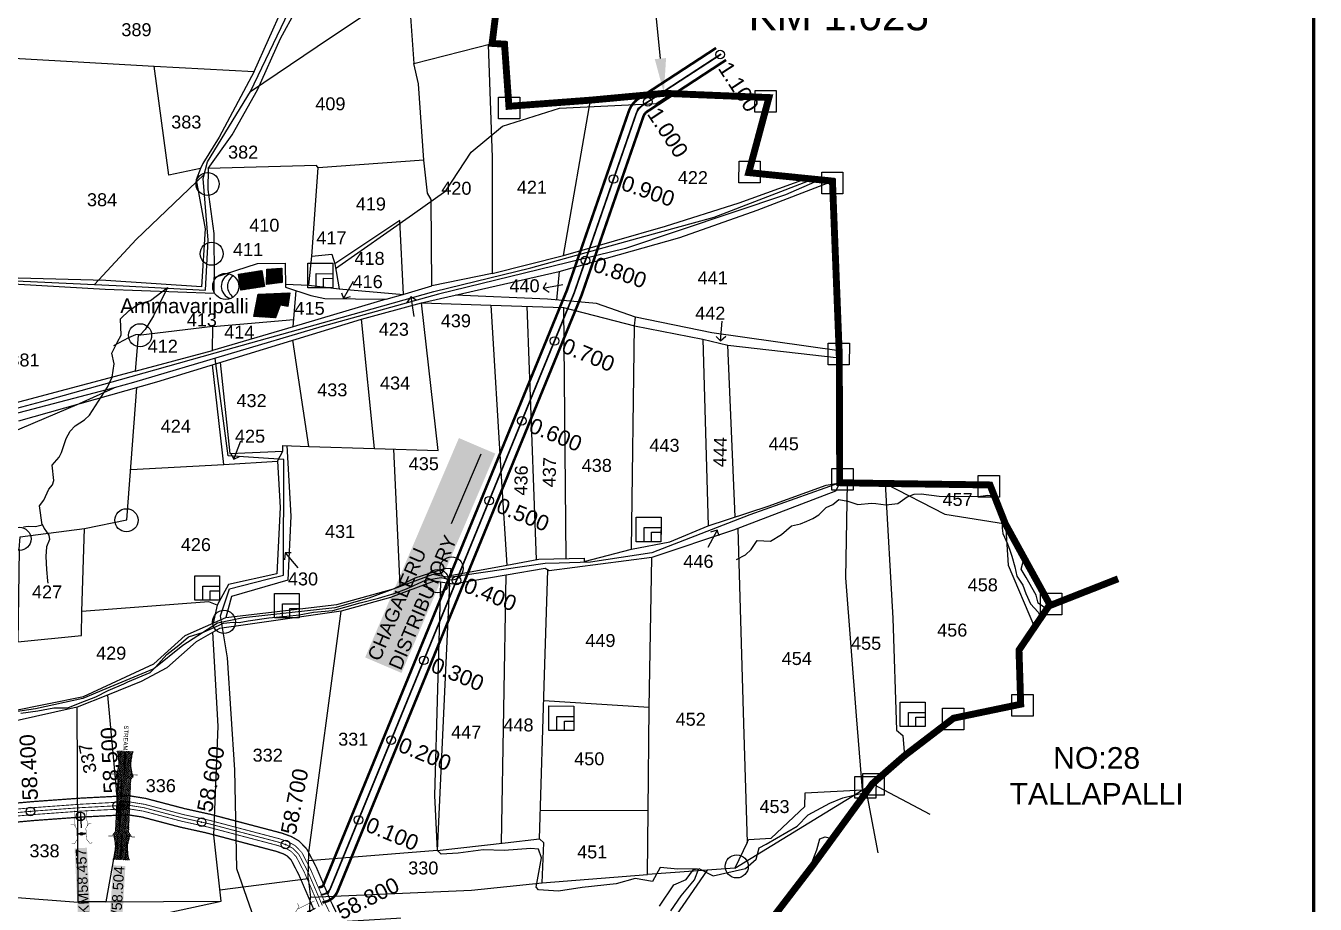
# Model space of a CAD drawing. Header units: inches. Extents: x 213671 to 217429, y 1587875 to 1592833.
# Drawn here: x 215934 to 217429, y 1589995 to 1591014 of the extents above; entities that cross this region are included whole.
import ezdxf
from ezdxf import colors
from ezdxf.entities.mleader import LeaderData, LeaderLine
from ezdxf.enums import TextEntityAlignment as Align
from ezdxf.math import Vec2, Vec3

# ---------------------------------------------------------------- set-up
doc = ezdxf.new("R2010")
doc.units = ezdxf.units.IN
doc.header["$LTSCALE"] = 15
doc.header["$MEASUREMENT"] = 0
doc.header["$PDMODE"] = 32
doc.header["$PDSIZE"] = 10
for name, pattern in [('ACAD_ISO02W100', [15, 12, -3]), ('DASHED2', [0.375, 0.25, -0.125]), ('HIDDEN2', [0.1875, 0.125, -0.0625])]:
    doc.linetypes.add(name, pattern=pattern)
for name, color, linetype in [('BOUNDRY STONES', 240, 'Continuous'), ('CANAL1', 7, 'Continuous'), ('CSMark', 72, 'Continuous'), ('DIMENSION', 1, 'Continuous'), ('PAPER SIZE', 5, 'Continuous'), ('PLOTS', 7, 'Continuous'), ('PLOTS NO', 7, 'Continuous'), ('ROADS', 1, 'Continuous'), ('STREAMS', 4, 'Continuous'), ('STRUCTURE', 5, 'Continuous'), ('text1', 7, 'Continuous'), ('text2', 7, 'Continuous'), ('VILLAGE', 7, 'Continuous'), ('VILLAGE BOUNDRY', 5, 'Continuous'), ('VILLAGE STONES', 240, 'Continuous'), ('wells', 7, 'Continuous')]:
    doc.layers.add(name, color=color, linetype=linetype)
doc.styles.add('FONT1', font='Arial')
doc.styles.get("Standard").update_dxf_attribs({"font": 'arial.ttf'})
doc.dimstyles.get("Standard").update_dxf_attribs({"dimtxt": 0.18, "dimasz": 0.18, "dimexe": 0.18, "dimexo": 0.0625, "dimgap": 0.09, "dimtad": 0, "dimtih": 1, "dimtoh": 1, "dimdec": 4, "dimzin": 0, "dimdsep": 46, "dimtxsty": 'Standard', "dimcen": 0.09, "dimadec": 0, "dimazin": 0, "dimtfac": 1, "dimtdec": 4, "dimtofl": 0, "dimtmove": 0, "dimatfit": 3, "dimfxl": 1, "dimtolj": 1, "dimtzin": 0, "dimarcsym": 0})

# ---------------------------------------------------------------- blocks, each defined once
blk = doc.blocks.new('gfgfdgfdgdfg')
at = {"layer": 'PLOTS NO', "color": 0}
for points in [[(19741.3, 7371.2), (19732, 7370.5), (19732.1, 7359.5)], [(19732, 7370.5), (19753.7, 7348.9)]]:
    blk.add_lwpolyline(points, dxfattribs=at)
blk = doc.blocks.new('OT')
at = {"layer": 'STRUCTURE', "color": 190}
for points, const_width in [([(769751.4, 1706595.8), (769729.4, 1706595.8)], 0.5), ([(769775.2, 1706601.8), (769775.2, 1706597.8), (769769.2, 1706593.8), (769761.8, 1706593.8), (769754.4, 1706593.8), (769748.4, 1706597.8), (769748.4, 1706601.8)], 0.5), ([(769761.8, 1706593.8), (769761.8, 1706581)], 2.5), ([(769751.4, 1706579), (769729.4, 1706579)], 0.5), ([(769748.4, 1706573), (769748.4, 1706577), (769754.4, 1706581), (769761.8, 1706581), (769761.8, 1706581), (769761.8, 1706581), (769769.2, 1706581), (769775.2, 1706577), (769775.2, 1706573)], 0.5)]:
    blk.add_lwpolyline(points, dxfattribs=dict(at, const_width=const_width))
at = {"layer": 'STRUCTURE', "color": 0}
blk.add_circle((769761.8, 1706587.4), 1.87, dxfattribs=at)
blk.add_leader([(769732.6, 1706587.4), (769753.8, 1706587.4)], dimstyle='Standard', override={"dimasz": 10, "dimgap": 0.09, "dimtad": 0}, dxfattribs=at)
blk = doc.blocks.new('SLB')
at = {"layer": 'STRUCTURE'}
h = blk.add_hatch(dxfattribs=at)
h.set_pattern_fill('DOTS', color=6, scale=20, angle=320.3722, style=0)
h.set_pattern_definition([(320.372247934, (-159.4327, -72.9564), (1.2786241598, 0.5641323054), [0, -1.25])])
h.paths.add_polyline_path([(769699.5, 1706871.1), (769699.5, 1706861.1), (769729.1, 1706861.1), (769732.1, 1706863.1), (769792.1, 1706863.1), (769795.1, 1706861.1), (769824.7, 1706861.1), (769824.7, 1706871.1), (769795.1, 1706871.1), (769792.1, 1706869.1), (769732.1, 1706869.1), (769729.1, 1706871.1)])
at = {"layer": 'STRUCTURE', "color": 6, "const_width": 0.628}
for points in [[(769726.1, 1706877.1), (769726.1, 1706873.1), (769732.1, 1706869.1), (769792.1, 1706869.1), (769798.1, 1706873.1), (769798.1, 1706877.1)], [(769726.1, 1706855.1), (769726.1, 1706859.1), (769732.1, 1706863.1), (769792.1, 1706863.1), (769798.1, 1706859.1), (769798.1, 1706855.1)]]:
    blk.add_lwpolyline(points, dxfattribs=at)
at = {"layer": 'STRUCTURE', "color": 6, "linetype": 'ACAD_ISO02W100', "ltscale": 0.5, "const_width": 0.5}
for points in [[(769699.5, 1706871.1), (769729.1, 1706871.1)], [(769699.5, 1706861.1), (769729.1, 1706861.1)], [(769795.1, 1706871.1), (769824.7, 1706871.1)], [(769795.1, 1706861.1), (769824.7, 1706861.1)]]:
    blk.add_lwpolyline(points, dxfattribs=at)
at = {"layer": 'STRUCTURE', "color": 6}
blk.add_lwpolyline([(769732.1, 1706863.1), (769792.1, 1706863.1)], dxfattribs=at)
blk.add_lwpolyline([(769732.1, 1706863.1), (769792.1, 1706863.1)], dxfattribs=at)
at = {"layer": 'STRUCTURE', "color": 0}
blk.add_circle((769762.1, 1706866.1), 1.24, dxfattribs=at)
for points in [[(769703.8, 1706866), (769726.7, 1706866)], [(769818.6, 1706865.8), (769795.7, 1706865.8)]]:
    blk.add_leader(points, dimstyle='Standard', override={"dimasz": 10, "dimgap": 0.09, "dimtad": 0}, dxfattribs=at)
blk = doc.blocks.new('SP')
at = {"layer": 'STRUCTURE'}
h = blk.add_hatch(dxfattribs=at)
h.set_pattern_fill('DASH', color=256, scale=8, style=0)
edge = h.paths.add_edge_path()
edge.add_spline(control_points=[(769825.7, 1706742.1), (769825.3, 1706741.8), (769823.8, 1706740.8), (769820.9, 1706740.3), (769817, 1706739.7), (769811.4, 1706738.9), (769804, 1706739.7), (769798.4, 1706741), (769795.6, 1706741.6)], knot_values=[0, 0, 0, 0, 1.613557, 5.24513, 8.624976, 13.470124, 22.190216, 30.746377, 30.746377, 30.746377, 30.746377], degree=3, periodic=0)
edge.add_line((769795.6, 1706741.6), (769792.6, 1706739.6))
edge.add_line((769792.6, 1706739.6), (769732.6, 1706739.6))
edge.add_line((769732.6, 1706739.6), (769729.6, 1706741.6))
edge.add_spline(control_points=[(769729.6, 1706741.6), (769726.9, 1706740.9), (769721.3, 1706739.5), (769713.9, 1706738.5), (769708.3, 1706739.1), (769704.4, 1706739.6), (769701.5, 1706740), (769700, 1706741), (769699.5, 1706741.3)], knot_values=[0, 0, 0, 0, 8.556161, 17.276253, 22.121402, 25.501247, 29.13282, 30.746377, 30.746377, 30.746377, 30.746377], degree=3, periodic=0)
edge.add_line((769699.5, 1706741.3), (769699.5, 1706722.1))
edge.add_spline(control_points=[(769699.5, 1706722.1), (769700, 1706722.4), (769701.4, 1706723.4), (769704.3, 1706724), (769708.2, 1706724.5), (769713.8, 1706725.3), (769721.2, 1706724.5), (769726.8, 1706723.3), (769729.6, 1706722.6)], knot_values=[0, 0, 0, 0, 1.613557, 5.24513, 8.624976, 13.470124, 22.190216, 30.746377, 30.746377, 30.746377, 30.746377], degree=3, periodic=0)
edge.add_line((769729.6, 1706722.6), (769732.6, 1706724.6))
edge.add_line((769732.6, 1706724.6), (769792.6, 1706724.6))
edge.add_line((769792.6, 1706724.6), (769795.6, 1706722.6))
edge.add_spline(control_points=[(769795.6, 1706722.6), (769798.4, 1706723.3), (769803.9, 1706724.8), (769811.3, 1706725.8), (769817, 1706725.1), (769820.9, 1706724.7), (769823.8, 1706724.2), (769825.2, 1706723.3), (769825.7, 1706723)], knot_values=[0, 0, 0, 0, 8.556161, 17.276253, 22.121402, 25.501247, 29.13282, 30.746377, 30.746377, 30.746377, 30.746377], degree=3, periodic=0)
edge.add_line((769825.7, 1706723), (769825.7, 1706742.1))
h.paths.add_polyline_path([(769764.2, 1706732.1, -1), (769761.1, 1706732.1, -1)], flags=0)
h.paths.add_polyline_path([(769761.1, 1706732.1, 1), (769764.2, 1706732.1, 1)], flags=16)
at = {"layer": 'STRUCTURE', "const_width": 0.628}
for points in [[(769726.6, 1706747.6), (769726.6, 1706743.6), (769732.6, 1706739.6), (769792.6, 1706739.6), (769798.6, 1706743.6), (769798.6, 1706747.6)], [(769726.6, 1706716.6), (769726.6, 1706720.6), (769732.6, 1706724.6), (769792.6, 1706724.6), (769798.6, 1706720.6), (769798.6, 1706716.6)]]:
    blk.add_lwpolyline(points, dxfattribs=at)
at = {"layer": 'STRUCTURE', "color": 3}
blk.add_lwpolyline([(769732.6, 1706724.6), (769792.6, 1706724.6)], dxfattribs=at)
blk.add_lwpolyline([(769732.6, 1706724.6), (769792.6, 1706724.6)], dxfattribs=at)
at = {"layer": 'STRUCTURE', "color": 0}
blk.add_circle((769762.6, 1706732.1), 1.55, dxfattribs=at)
at = {"layer": 'STRUCTURE'}
for points in [[(769699.5, 1706741.3), (769700.9, 1706740.5), (769704.4, 1706739.6), (769707.8, 1706739.2), (769712.6, 1706738.8), (769721.3, 1706739.7), (769729.6, 1706741.6)], [(769825.7, 1706742.1), (769824.3, 1706741.3), (769820.8, 1706740.3), (769817.5, 1706739.8), (769812.7, 1706739.2), (769804, 1706739.9), (769795.6, 1706741.6)], [(769699.5, 1706722.1), (769700.9, 1706723), (769704.4, 1706724), (769707.7, 1706724.5), (769712.5, 1706725), (769721.2, 1706724.4), (769729.6, 1706722.6)], [(769825.7, 1706723), (769824.3, 1706723.8), (769820.8, 1706724.7), (769817.4, 1706725.1), (769812.6, 1706725.5), (769803.9, 1706724.6), (769795.6, 1706722.6)]]:
    blk.add_spline(points, degree=3, dxfattribs=at)
at = {"layer": 'STRUCTURE', "color": 0}
blk.add_text('STREAM', height=5, dxfattribs=at).set_placement((769684.3, 1706732.1), align=Align.MIDDLE_CENTER)
for points in [[(769727.4, 1706732.1), (769700.8, 1706732.1)], [(769824.4, 1706732.1), (769800.5, 1706732.1)]]:
    blk.add_leader(points, dimstyle='Standard', override={"dimasz": 10, "dimgap": 0.09, "dimtad": 0}, dxfattribs=at)

msp = doc.modelspace()

# ---------------------------------------------------------------- hatches: boundary and pattern name
at = {"layer": 'VILLAGE'}
h = msp.add_hatch(dxfattribs=at)
h.set_pattern_fill('ANSI31', color=30, scale=7.487261, angle=-0.0886)
h.set_pattern_definition([(44.9113504, (200848.9613, 1586077.4245), (-0.660761946, 0.662809814), [])])
h.paths.add_polyline_path([(216203.5, 1590702.3), (216240.4, 1590704), (216237.8, 1590688.3), (216229.1, 1590689.8), (216223.8, 1590675), (216198.6, 1590676.6)])
h.paths.add_polyline_path([(216180.8, 1590725.7), (216207.8, 1590730), (216210.7, 1590711.3), (216183.4, 1590707)])
h.paths.add_polyline_path([(216213.6, 1590731.3), (216231.1, 1590732.6), (216231.5, 1590716), (216213.2, 1590713.7)])

# ---------------------------------------------------------------- linework, layer by layer
at = {"layer": 'BOUNDRY STONES'}
for points in [[(216482.2, 1590930.9), (216506.8, 1590930.9), (216506.8, 1590905.8), (216482.2, 1590905.8)], [(216779.7, 1590938.4), (216804.3, 1590938.4), (216804.2, 1590913.3), (216779.6, 1590913.3)], [(216761.2, 1590856.5), (216785.8, 1590856.5), (216785.7, 1590831.4), (216761.1, 1590831.4)], [(216857.1, 1590843.9), (216881.7, 1590843.9), (216881.7, 1590818.7), (216857, 1590818.8)], [(216864.5, 1590645.8), (216889.1, 1590645.7), (216889, 1590620.6), (216864.4, 1590620.7)], [(216868.8, 1590500.3), (216893.4, 1590500.3), (216893.4, 1590475.2), (216868.8, 1590475.2)], [(217038.5, 1590492.4), (217063.2, 1590492.4), (217063.1, 1590467.3), (217038.5, 1590467.3)], [(217110.8, 1590355.9), (217135.4, 1590355.9), (217135.4, 1590330.8), (217110.8, 1590330.8)], [(217077.5, 1590238.4), (217102.1, 1590238.4), (217102.1, 1590213.3), (217077.5, 1590213.3)], [(216997.1, 1590222.5), (217021.7, 1590222.4), (217021.7, 1590197.3), (216997.1, 1590197.4)], [(216895.3, 1590143.3), (216920, 1590143.3), (216919.9, 1590118.2), (216895.3, 1590118.2)], [(216904.8, 1590146.8), (216929.4, 1590146.8), (216929.4, 1590121.7), (216904.8, 1590121.7)]]:
    msp.add_lwpolyline(points, close=True, dxfattribs=at)
for points in [[(216908.4, 1590126.4), (216922.3, 1590054.7)], [(216915.9, 1590135), (216982.6, 1590099.6)]]:
    msp.add_lwpolyline(points, dxfattribs=at)
for centre in [(216144.9, 1590830.2), (216149.6, 1590749.4), (216066.6, 1590654.8), (216050.8, 1590440.4), (215926.7, 1590418.8), (216427.8, 1590384.5), (216411.6, 1590369.7), (216163.9, 1590322.6), (216758.5, 1590039.1)]:
    msp.add_circle(centre, 13.4, dxfattribs=at)
at = {"layer": 'CANAL1', "color": 200, "linetype": 'ByBlock', "ltscale": 40, "const_width": 3, "elevation": 90.5}
for points in [[(216274, 1590014.8), (216276.9, 1590015.4, 0.245637), (216279, 1590017.2), (216561.6, 1590707.2), (216633.3, 1590914.5, -0.166325), (216644.8, 1590929.3), (216734.6, 1590987.9)], [(216278, 1589997.2), (216280.8, 1589997.9, 0.245637), (216295.7, 1590010.4), (216578.4, 1590700.8), (216650.3, 1590908.6, -0.166325), (216654.7, 1590914.2), (216746.1, 1590974)]]:
    msp.add_lwpolyline(points, format="xyb", dxfattribs=at)
at = {"layer": 'CANAL1', "color": 1, "linetype": 'HIDDEN2', "ltscale": 5, "const_width": 2, "elevation": 90.5}
msp.add_lwpolyline([(216276, 1590006), (216278.9, 1590006.6, 0.245637), (216287.4, 1590013.8), (216570, 1590704), (216641.8, 1590911.5, -0.166325), (216649.7, 1590921.7), (216740.4, 1590980.9)], format="xyb", dxfattribs=at)
at = {"layer": 'CANAL1', "color": 200, "ltscale": 4, "const_width": 1.5}
for points in [[(215884.8, 1590109.1), (215942, 1590114.2), (215997.4, 1590118.2), (216053.1, 1590121.1), (216073.1, 1590117.9), (216118.5, 1590106), (216148.8, 1590099.3), (216184.9, 1590089.8), (216231.2, 1590077.6), (216242, 1590073.7), (216250.9, 1590068.6), (216259.9, 1590059.2), (216270.7, 1590038.6), (216280.1, 1590016.7), (216287.9, 1589998.4), (216293.8, 1589986.3)], [(215886.7, 1590087.1), (215943.7, 1590092.3), (215998.8, 1590096.3), (216051.9, 1590099), (216068.6, 1590096.4), (216113.3, 1590084.6), (216143.6, 1590077.9), (216179.3, 1590068.5), (216224.6, 1590056.5), (216232.8, 1590053.6), (216237.3, 1590051.1), (216241.9, 1590046.3), (216250.8, 1590029.1), (216259.9, 1590008), (216267.9, 1589989.3)]]:
    msp.add_lwpolyline(points, dxfattribs=at)
at = {"layer": 'CANAL1', "color": 5, "ltscale": 4, "const_width": 1}
for points in [[(215885.4, 1590102.1), (215942.5, 1590107.2), (215997.9, 1590111.2), (216052.7, 1590114.1), (216071.7, 1590111.1), (216116.8, 1590099.2), (216147.2, 1590092.5), (216183.1, 1590083), (216229.1, 1590070.9), (216239.1, 1590067.3), (216246.6, 1590063), (216254.2, 1590055.1), (216264.3, 1590035.6), (216273.7, 1590013.9), (216281.6, 1589995.5), (216287.6, 1589983.2)], [(215886.1, 1590094.1), (215943.2, 1590099.2), (215998.4, 1590103.2), (216052.3, 1590106), (216070.1, 1590103.2), (216115, 1590091.4), (216145.3, 1590084.7), (216181.1, 1590075.2), (216226.7, 1590063.2), (216235.7, 1590060), (216241.6, 1590056.6), (216247.6, 1590050.4), (216257.1, 1590032.1), (216266.4, 1590010.7), (216274.3, 1589992.2)]]:
    msp.add_lwpolyline(points, dxfattribs=at)
at = {"layer": 'CANAL1', "color": 1, "linetype": 'HIDDEN2', "ltscale": 4, "const_width": 1}
msp.add_lwpolyline([(215885.8, 1590098.1), (215942.8, 1590103.2), (215998.1, 1590107.2), (216052.5, 1590110.1), (216070.9, 1590107.2), (216115.9, 1590095.3), (216146.2, 1590088.6), (216182.1, 1590079.1), (216227.9, 1590067), (216237.4, 1590063.6), (216244.1, 1590059.8), (216250.9, 1590052.7), (216260.7, 1590033.9), (216270, 1590012.3), (216277.9, 1589993.8)], dxfattribs=at)
at = {"layer": 'CSMark', "linetype": 'Continuous'}
for p in [(216739.2, 1590980.2, 90.5), (216655.5, 1590925.5, 90.5), (216615.6, 1590836, 90.5), (216583, 1590741.5, 90.5), (216547.1, 1590648.2, 90.5), (216509.2, 1590555.6, 90.5), (216471.4, 1590463.1, 90.5), (216433.5, 1590370.5, 90.5), (216395.6, 1590278, 90.5), (216357.7, 1590185.5, 90.5), (216319.8, 1590092.9, 90.5)]:
    msp.add_point(p, dxfattribs=at)
at = {"layer": 'PLOTS'}
for points in [[(215888.5, 1590984.5), (215899.2, 1590977.1), (216083.1, 1590966.9), (216198.9, 1590960.5), (216232.3, 1591035)], [(216247.6, 1591032), (216379.5, 1591035), (216384, 1590969.9), (216474.8, 1590993.2)], [(216395.5, 1590857.7), (216273.2, 1590848.9), (216271.2, 1590851.7), (216145.5, 1590848.2), (216173.3, 1590887.2), (216202.9, 1590939.3), (216229.4, 1590998.8), (216247.6, 1591032)], [(216470.2, 1590992), (216475, 1590861), (216474.8, 1590726.4), (216557.5, 1590747.4), (216675.9, 1590781.3), (216761.3, 1590808.4), (216839.4, 1590836.7)], [(216198.9, 1590960.5), (216158.3, 1590884.3), (216139.2, 1590854.1), (216136.8, 1590848.2), (216099.8, 1590840.4), (216083.1, 1590966.9)], [(216474.8, 1590726.4), (216405.1, 1590712.1), (216404.3, 1590812.4), (216400, 1590819.7), (216395.5, 1590857.7), (216389.6, 1590946.5), (216384, 1590969.9)], [(216557.5, 1590747.4), (216589, 1590927.4)], [(216136.8, 1590848.2), (216131.6, 1590835.1), (216142.1, 1590778.2), (216137.7, 1590711.1), (216026.7, 1590718.4), (215925.1, 1590721.1), (215886.1, 1590724.2), (215829.7, 1590737.6), (215770.1, 1590751.8), (215772.3, 1590776.2), (215699.4, 1590778.4), (215659.8, 1590777.1), (215656.3, 1590869.9)], [(216145.5, 1590848.2), (216145, 1590824), (216152.1, 1590772.7), (216152.5, 1590721.9), (216202.9, 1590737.9), (216234.8, 1590738.6), (216235.4, 1590710.6), (216264.5, 1590700.9), (216280.8, 1590697.3), (216352.1, 1590696.7), (216374.1, 1590702.7), (216405.1, 1590712.1)], [(216265.9, 1590746.7), (216273.2, 1590848.9)], [(215926, 1590555.8), (216086.2, 1590601), (216171.8, 1590627.1), (216323.5, 1590673.5), (216393.1, 1590692.5), (216471.1, 1590710.2), (216552.4, 1590728.7), (216692.6, 1590768.2), (216782.1, 1590799.7), (216869.5, 1590833.6)], [(216235.4, 1590713.9), (216262.4, 1590712.9), (216297.5, 1590708.7), (216372, 1590702.1), (216367.7, 1590787.9), (216292.4, 1590737.6), (216297.5, 1590708.7)], [(216262.4, 1590712.9), (216265.9, 1590746.7), (216288.8, 1590748.8), (216292.4, 1590737.6)], [(216060.8, 1590613.1), (215980.7, 1590591.8), (215746.8, 1590529.6), (215669.9, 1590507.2), (215724, 1590584.1), (215746.2, 1590623.2), (215799.4, 1590651.8), (215833.4, 1590657.4), (215846.7, 1590724.7), (215884.2, 1590717.2), (215926, 1590713.9), (216026.1, 1590708.2), (216152.6, 1590703.8), (216152.5, 1590721.9)], [(216552.4, 1590728.7), (216549.5, 1590695.6)], [(216352.1, 1590696.7), (216244.1, 1590664.7), (216247.6, 1590706.6)], [(216338.3, 1590523.5), (216412.3, 1590521.1), (216393.1, 1590692.5), (216473.3, 1590689.9), (216557.6, 1590687.2), (216639.8, 1590665.6), (216719.1, 1590650.5), (216748.1, 1590643.2), (216877.4, 1590628.6)], [(216877.2, 1590636.9), (216729.5, 1590657.6), (216641.2, 1590676), (216596, 1590691.7), (216539, 1590696.5), (216432.1, 1590701.4)], [(216473.3, 1590689.9), (216485.4, 1590491.1), (216491.7, 1590388.4)], [(216526.2, 1590394.7), (216515.4, 1590688.6)], [(216557.6, 1590687.2), (216560.4, 1590396.1)], [(216636.4, 1590407), (216639.8, 1590665.6), (216641.2, 1590676)], [(216150.9, 1590665), (216064.2, 1590654.5), (216060.8, 1590613.1), (216150.4, 1590637)], [(216244.1, 1590664.7), (216150.4, 1590637), (216150.9, 1590665), (216244.8, 1590673.1)], [(216262.4, 1590526), (216338.3, 1590523.5), (216323.5, 1590673.5)], [(216159.4, 1590623.3), (216170.7, 1590517.7), (216232.2, 1590520.3), (216232, 1590527), (216262.4, 1590526), (216243.6, 1590649.1)], [(216719.1, 1590650.5), (216725.2, 1590433.8)], [(216756.8, 1590444.2), (216748.1, 1590643.2)], [(216055.7, 1590499.1), (216163.8, 1590505.2), (216150.5, 1590620.6)], [(215662.4, 1590422.2), (215926.5, 1590406.6), (215927.4, 1590421.1), (216002.2, 1590430.7), (216051.3, 1590440.8), (216062.9, 1590594.4)], [(216236.8, 1590526.9), (216241.4, 1590445.1), (216237.9, 1590371.1), (216172.6, 1590351.9), (216165.9, 1590327.7)], [(216163.8, 1590505.2), (216225.9, 1590508.7), (216232.2, 1590520.3)], [(216368, 1590364.9), (216361, 1590522.8)], [(216225.9, 1590508.7), (216228.9, 1590455.3), (216225.1, 1590378.4), (216169.2, 1590365.9), (216156, 1590341.9), (216151.3, 1590321.2)], [(216877.9, 1590483.9), (216873.2, 1590474.1), (216754.9, 1590428.7), (216660.1, 1590397.1), (216540.9, 1590381.6), (216536.4, 1590384.4), (216491.1, 1590376.7), (216429.8, 1590366.3), (216407.6, 1590369.7), (216356.8, 1590350.7), (216299.7, 1590334.9), (216189, 1590319.1), (216158.8, 1590314.8), (216131.5, 1590299.6), (216097.7, 1590269.3), (216068, 1590253.4), (216028.9, 1590237.7), (215993.6, 1590223.5), (215919.6, 1590207), (215836.3, 1590196.2), (215744.1, 1590192.1), (215659.8, 1590192.4), (215622.5, 1590184.7)], [(215916.8, 1590218.9), (216001.1, 1590236.2), (216082.6, 1590273.8), (216118.8, 1590306.8), (216165.9, 1590327.7), (216294.6, 1590342.9), (216360.3, 1590361), (216385.5, 1590373.8), (216420.9, 1590385), (216426.8, 1590384.4), (216426, 1590376.2), (216491.9, 1590388.4), (216528.8, 1590395.2), (216581.5, 1590396.6), (216581.7, 1590392.7), (216636.4, 1590407), (216681, 1590415.3), (216725.2, 1590433.8), (216794.8, 1590456.7), (216862.1, 1590481.1), (216877.9, 1590483.9)], [(216904.2, 1590127.9), (216897.5, 1590213.8), (216885, 1590373.6), (216886.8, 1590483.8)], [(216930.6, 1590483), (216939.6, 1590326.9), (216943.9, 1590196.9), (216951.1, 1590190.8), (216952.9, 1590167.3)], [(216930.6, 1590483), (216999.7, 1590447.6), (217070, 1590436.2), (217073.4, 1590388.5), (217103.7, 1590316.3)], [(216156, 1590341.9), (216146.4, 1590345.9), (215999.2, 1590334.7), (216002.2, 1590430.7)], [(216759.9, 1590430.7), (216766.5, 1590204.6), (216770.5, 1590066.7), (216756.1, 1590036.9), (216655, 1590029.7)], [(215926.5, 1590406.6), (215924.7, 1590299.4), (215998.7, 1590306.7), (215999.2, 1590334.7)], [(216657, 1590223.2), (216660.1, 1590397.1)], [(216411.1, 1590057.6), (216489.8, 1590066.4), (216529.6, 1590070.9), (216535.7, 1590261.2), (216539.6, 1590382.4)], [(216485.6, 1590066), (216491.1, 1590376.7)], [(216414.8, 1590368.6), (216408.1, 1590121.3), (216411.1, 1590057.6), (216262, 1590045.7)], [(216159.1, 1590012.1), (216261.5, 1590025.1), (216262.2, 1590055.1), (216299.7, 1590334.9)], [(216026.8, 1589998.1), (216160.6, 1589998.8), (216152.1, 1590075.4), (216157.1, 1590201.7), (216151.1, 1590310.5)], [(216028.9, 1590237.7), (216042.7, 1590086.4), (216026.8, 1589998.1), (215994.8, 1589997.9)], [(216655.8, 1590103.6), (216657, 1590223.2), (216534.7, 1590231.2)], [(215919.1, 1590003.4), (215994.8, 1589997.7), (215993.6, 1590223.5)], [(216756.1, 1590036.9), (216915.9, 1590135)], [(216770.5, 1590066.7), (216772.2, 1590070.1), (216798.4, 1590071.7), (216837.3, 1590108.4), (216837.7, 1590124.4), (216904.2, 1590127.9)], [(216533, 1590020), (216655, 1590029.7), (216655.8, 1590103.6), (216530.6, 1590104)], [(216261.5, 1590025.1), (216264.2, 1590003.4), (216451.1, 1590011.4), (216533, 1590020), (216534.8, 1590066.6), (216529.6, 1590070.9)], [(216724.1, 1590034.6), (216643.7, 1589918), (216440.5, 1589918.3), (216440.1, 1589983.5), (216262.2, 1589972.6), (216264.2, 1590003.4)], [(216147.5, 1589809.8), (216145.7, 1589829.5), (216119.5, 1589832.1), (216094.7, 1589913.6), (216007.2, 1589907.6), (216016.2, 1589967.4), (216160.6, 1589998.8)]]:
    msp.add_lwpolyline(points, dxfattribs=at)
at = {"layer": 'ROADS'}
for points in [[(216194.5, 1590937.3), (216272.1, 1590989.5), (216361.7, 1591049.7), (216434.6, 1591123.8), (216440.2, 1591156.6), (216432, 1591173.1)], [(215170.1, 1590831.7), (215324.1, 1590815.2), (215379.3, 1590806.5), (215450.6, 1590795.1), (215473.5, 1590783.7), (215480.7, 1590769.9), (215616, 1590770.6), (215765.9, 1590774), (215763.9, 1590748.1), (215863.4, 1590725.7), (215922.9, 1590718), (216047, 1590712.2), (216142.3, 1590707.1), (216145.4, 1590765.1), (216139.8, 1590836.6), (216144.6, 1590855.8), (216194.5, 1590937.3), (216243.3, 1591038.9)], [(216293.3, 1590732.4), (216382.4, 1590795), (216421.2, 1590822.3), (216450.7, 1590867.2), (216486.7, 1590897.1), (216553.1, 1590918.3), (216665, 1590923.4), (216679, 1590932.5)], [(216013.9, 1590713.7), (216062.2, 1590766), (216140.9, 1590841.1)], [(216855, 1590835.1), (216815.1, 1590817.6), (216629.4, 1590755.6), (216412.7, 1590702.5), (216277.9, 1590665), (216058.9, 1590599.9), (216036.6, 1590594), (215854.7, 1590546.3), (215661.5, 1590495.5), (215472.2, 1590445.8), (215265.2, 1590384.8), (215081.5, 1590330.6), (214892.3, 1590283.8), (214777.3, 1590255.4), (214628.4, 1590247.3), (214593, 1590263.6), (214562.1, 1590270.2), (214420.6, 1590271.9), (214230.6, 1590262.2)], [(215784, 1590533.3), (215952.7, 1590578.2), (216043.7, 1590603.7), (216166, 1590638), (216289.1, 1590672.5), (216407.4, 1590705.7), (216519.8, 1590733.2), (216669.1, 1590774.4), (216732.5, 1590791.9), (216846.7, 1590835.9)], [(216455, 1589293.7), (216407, 1589481.8), (216415.3, 1589604.2), (216407.8, 1589631.6), (216392.4, 1589669.2), (216324.2, 1589722.5), (216309.9, 1589771.5), (216239.3, 1589862.2), (216178.7, 1590036.3), (216176.4, 1590151), (216168, 1590281), (216160, 1590329.6), (216170.3, 1590360.8), (216214.1, 1590372), (216233, 1590376.9), (216233.3, 1590510.9), (216168.7, 1590514.9), (216153.6, 1590628)], [(215711.1, 1590346.6), (215815.2, 1590472.1), (215888.5, 1590530), (215996.3, 1590575.6), (216036.6, 1590594)], [(216877.9, 1590483.9), (216773.8, 1590446.8), (216660.2, 1590402.6), (216588.9, 1590391.7), (216552.7, 1590390.7), (216536.4, 1590390.3), (216440.6, 1590376.3), (216424.8, 1590374), (216406.2, 1590377.4), (216331.7, 1590350), (216292.4, 1590339), (216186.5, 1590327.4), (216156.2, 1590320.9), (216116.1, 1590295.2), (216082.7, 1590268.2), (216026.8, 1590244.8), (216000.2, 1590233.7), (215945.5, 1590221.6), (215901.3, 1590215)]]:
    msp.add_lwpolyline(points, dxfattribs=at)
at = {"layer": 'STREAMS'}
for points in [[(215931.3, 1590432.7), (215936.7, 1590433.7), (215945.3, 1590433.3), (215953.1, 1590435.1), (215949.9, 1590457.2), (215954.8, 1590463.8), (215960.8, 1590476.4), (215965, 1590481.4), (215966.4, 1590486.4), (215964.8, 1590504.3), (215972.9, 1590513.7), (215975.5, 1590518.9), (215981, 1590535), (215985.6, 1590543.8), (215991.4, 1590549.8), (216002.2, 1590556.8), (216007.9, 1590562.4), (216028.8, 1590594.7), (216034.4, 1590606.3), (216036.4, 1590621.9), (216033.8, 1590633.9), (216040.3, 1590647.1), (216044.7, 1590654.9), (216043.9, 1590673.9), (216054, 1590683.7), (216064, 1590690.5), (216078.7, 1590695.1), (216098.5, 1590710.1), (216082.3, 1590677.3), (216072.6, 1590661.4), (216066.9, 1590655.7), (216061.3, 1590655.2), (216053.1, 1590651.7), (216035.6, 1590642.5)], [(216758.3, 1590394.7), (216768.5, 1590400.4), (216775.4, 1590406.4), (216782.1, 1590416.8), (216797.6, 1590416.1), (216810.3, 1590424), (216822.1, 1590433.9), (216832.5, 1590436.1), (216839.7, 1590439.3), (216846.7, 1590442.6), (216853.6, 1590446.8), (216862.1, 1590455), (216870.1, 1590458.7), (216877, 1590464.6), (216887.5, 1590462.7), (216899.1, 1590458.6), (216914.6, 1590460.1), (216919.7, 1590459.7), (216931.3, 1590458.1), (216945.3, 1590459.7), (216956, 1590467.5), (216964.3, 1590470.8), (216972.4, 1590471), (216993.4, 1590468.2), (217038.4, 1590467.8), (217049.7, 1590469.3), (217057.7, 1590468.3)], [(215952.9, 1590435.8), (215955.2, 1590430.8), (215960.6, 1590422.9), (215961.4, 1590418.1), (215957.9, 1590409.4), (215957.3, 1590398.4), (215957.9, 1590383.1), (215959.3, 1590370.2), (215959.5, 1590367.5)], [(217065.2, 1590447.1), (217066.2, 1590440.5), (217066.2, 1590431.3), (217067.1, 1590425.2), (217072.5, 1590413.1), (217075, 1590405.8), (217077.6, 1590398.8), (217081, 1590386.5), (217083.2, 1590375.7), (217090.2, 1590365.2), (217093.7, 1590355.6), (217099.1, 1590343.6), (217108, 1590333.7), (217111.1, 1590328.6)], [(217118.1, 1590337.2), (217108, 1590344.2), (217105.8, 1590353.7), (217097.2, 1590368.6), (217094.1, 1590374), (217088.3, 1590383.6), (217091.9, 1590396.9)], [(215928.4, 1590216.7), (215947.9, 1590219.5), (215966.7, 1590223.1), (215982.9, 1590223.1), (215997.2, 1590228.7), (216015.2, 1590235.5), (216029.6, 1590243.2), (216047.6, 1590250.7), (216052.3, 1590252.9), (216078.3, 1590263.8), (216084.4, 1590269.9), (216097.7, 1590284.6), (216111.7, 1590295.7), (216122.6, 1590305.2), (216140.2, 1590310.8), (216154.2, 1590316.8), (216163.3, 1590320.9), (216174.6, 1590322.1), (216181.5, 1590321.7), (216192.1, 1590323.9), (216216, 1590327.3), (216236.6, 1590329.1), (216251, 1590330.7), (216267.8, 1590333.9), (216290, 1590335.7), (216304.2, 1590339.5), (216321.8, 1590344.5), (216343.2, 1590350), (216361.4, 1590355.6), (216375.4, 1590361), (216397.5, 1590370.9), (216415.7, 1590373.9), (216422.4, 1590372.3), (216424.6, 1590370.7), (216425.2, 1590366.8)], [(216425.5, 1590366.9), (216411.1, 1590057.6)], [(216682, 1589987.7), (216693.9, 1590005), (216709.5, 1590023.6), (216714.4, 1590036.7), (216731.2, 1590028.2), (216756.5, 1590033.9), (216768.7, 1590036.6), (216781.2, 1590047.6), (216784.6, 1590060.7), (216792.6, 1590064.7), (216828.6, 1590085.9), (216841.4, 1590098.7), (216866.5, 1590112.4), (216881.4, 1590118.5), (216907.1, 1590124.6)], [(216843.4, 1590037.4), (216851.3, 1590058.3), (216854.8, 1590071.2), (216860.9, 1590073.3), (216868.8, 1590071.5)], [(216668.8, 1589993), (216685.5, 1590017.6), (216699.9, 1590023.9), (216708.4, 1590035.4), (216713.1, 1590036.4), (216690.2, 1590035.8), (216669.8, 1590038), (216660.7, 1590021.7), (216640.7, 1590024.9), (216618.7, 1590019), (216579.2, 1590014.6), (216551.9, 1590010.3), (216528.7, 1590011.9), (216525.9, 1590015), (216531.9, 1590049.2), (216528.5, 1590059.2), (216519.7, 1590059.9), (216488.7, 1590057.7), (216464.5, 1590058.4), (216435.4, 1590054.3), (216415.9, 1590053.1), (216411.4, 1590057.5)]]:
    msp.add_lwpolyline(points, dxfattribs=at)
at = {"layer": 'text2', "color": 0, "linetype": 'Continuous', "elevation": 90.5}
msp.add_lwpolyline([(216276, 1590006), (216285, 1590008), (216570, 1590704), (216644, 1590918), (216740.4, 1590980.9)], dxfattribs=at)
at = {"layer": 'text2', "color": 3, "linetype": 'Continuous'}
for p in [(215939.4, 1590102.9), (216039.8, 1590109.4), (216138, 1590090.4), (216235.2, 1590064.4)]:
    msp.add_point(p, dxfattribs=at)
at = {"layer": 'text2'}
for p in [(216046.9, 1590109.8), (215997.5, 1590097.1)]:
    msp.add_point(p, dxfattribs=at)
at = {"layer": 'VILLAGE', "color": 30}
for points in [[(216180.8, 1590725.7), (216207.8, 1590730), (216210.7, 1590711.3), (216183.4, 1590707), (216180.8, 1590725.7)], [(216213.6, 1590731.3), (216231.1, 1590732.6), (216231.5, 1590716), (216213.2, 1590713.7), (216213.6, 1590731.3)], [(216203.5, 1590702.3), (216240.4, 1590704), (216237.8, 1590688.3), (216229.1, 1590689.8), (216223.8, 1590675), (216198.6, 1590676.6), (216203.5, 1590702.3)]]:
    msp.add_lwpolyline(points, dxfattribs=at)
at = {"layer": 'VILLAGE BOUNDRY', "const_width": 3.74}
msp.add_lwpolyline([(213672.8, 1592453.9), (217427.4, 1592453.9), (217427.4, 1587877.2), (213672.8, 1587877.2)], close=True, dxfattribs=at)
at = {"layer": 'VILLAGE BOUNDRY', "linetype": 'DASHED2', "ltscale": 8, "const_width": 8}
for points in [[(216498.8, 1591187.9), (216474.8, 1590993.2), (216489.2, 1590992.3), (216494.3, 1590920.3), (216589, 1590927.4), (216674.6, 1590935.3), (216795.8, 1590930.4), (216772.4, 1590843.4), (216869.5, 1590833.6), (216877.4, 1590632.4), (216877.9, 1590483.9), (216930.6, 1590483), (217052.2, 1590481.3), (217070, 1590436.2), (217121.5, 1590342.6), (217085.8, 1590289.9), (217087.8, 1590227.1), (217009.9, 1590210.9), (216952.9, 1590167.3), (216915.9, 1590135), (216846.7, 1590040.2), (216741.2, 1589902.6)], [(217120.9, 1590341.2), (217200.7, 1590372.5)]]:
    msp.add_lwpolyline(points, dxfattribs=at)
at = {"layer": 'wells'}
for points in [[(216290, 1590709.9), (216261.2, 1590710), (216261.3, 1590738.3), (216290.1, 1590738.3)], [(216290, 1590709.9), (216261.2, 1590710), (216261.3, 1590738.3), (216290.1, 1590738.3)], [(216290, 1590709.9), (216270.6, 1590709.9), (216270.6, 1590726.3), (216290, 1590726.2)], [(216290, 1590709.9), (216279.2, 1590709.9), (216279.2, 1590720.9), (216290, 1590720.8)], [(216670.6, 1590415.4), (216641.9, 1590415.5), (216641.9, 1590443.8), (216670.7, 1590443.8)], [(216670.6, 1590415.4), (216641.9, 1590415.5), (216641.9, 1590443.8), (216670.7, 1590443.8)], [(216670.6, 1590415.4), (216651.2, 1590415.4), (216651.2, 1590431.8), (216670.7, 1590431.8)], [(216670.6, 1590415.4), (216659.8, 1590415.4), (216659.8, 1590426.4), (216670.6, 1590426.4)], [(216158.7, 1590347.7), (216129.9, 1590347.8), (216130, 1590376.1), (216158.7, 1590376.1)], [(216158.7, 1590347.7), (216129.9, 1590347.8), (216130, 1590376.1), (216158.7, 1590376.1)], [(216158.7, 1590347.7), (216139.3, 1590347.8), (216139.3, 1590364.1), (216158.7, 1590364.1)], [(216158.7, 1590347.7), (216147.9, 1590347.7), (216147.9, 1590358.7), (216158.7, 1590358.7)], [(216251.1, 1590327.1), (216222.3, 1590327.1), (216222.4, 1590355.5), (216251.1, 1590355.4)], [(216251.1, 1590327.1), (216222.3, 1590327.1), (216222.4, 1590355.5), (216251.1, 1590355.4)], [(216251.1, 1590327.1), (216231.7, 1590327.1), (216231.7, 1590343.4), (216251.1, 1590343.4)], [(216251.1, 1590327.1), (216240.3, 1590327.1), (216240.3, 1590338), (216251.1, 1590338)], [(216976.9, 1590201.2), (216948.1, 1590201.2), (216948.2, 1590229.6), (216976.9, 1590229.6)], [(216976.9, 1590201.2), (216948.1, 1590201.2), (216948.2, 1590229.6), (216976.9, 1590229.6)], [(216569.4, 1590196.6), (216540.6, 1590196.7), (216540.7, 1590225.1), (216569.4, 1590225)], [(216569.4, 1590196.6), (216540.6, 1590196.7), (216540.7, 1590225.1), (216569.4, 1590225)], [(216569.4, 1590196.6), (216550, 1590196.7), (216550, 1590213), (216569.4, 1590213)], [(216976.9, 1590201.2), (216957.5, 1590201.2), (216957.5, 1590217.5), (216976.9, 1590217.5)], [(216976.9, 1590201.2), (216966.1, 1590201.2), (216966.1, 1590212.1), (216976.9, 1590212.1)], [(216569.4, 1590196.6), (216558.6, 1590196.7), (216558.6, 1590207.6), (216569.4, 1590207.6)]]:
    msp.add_lwpolyline(points, close=True, dxfattribs=at)
msp.add_circle((216165.9, 1590711.5), 15.1, dxfattribs=at)
for centre, start, end in [((216175.8, 1590711.8), 111.0761, 252.4994), ((216183.1, 1590711.5), 125, 235.2636)]:
    msp.add_arc(centre, 15.1, start, end, dxfattribs=at)

# ---------------------------------------------------------------- block references
at = {"layer": 'STRUCTURE', "color": 0}
for name, p, rotation in [('SP', (-1457565.9, 2429448.3), 267.6417515014389), ('SLB', (-1462985.5, 2418829.1), 268.0048681860083), ('OT', (160856.8, 3461315.5), 205.9732156061361)]:
    msp.add_blockref(name, p, dxfattribs=dict(at, rotation=rotation))
at = {"layer": 'STRUCTURE', "color": 0, "xscale": 0.8399999999999999, "yscale": 0.8399999999999999, "zscale": 0.8399999999999999, "rotation": 272.8331275422211}
msp.add_blockref('OT', (-1247742.2, 2165030.9), dxfattribs=at)
at = {"layer": 'text1'}
for p, xscale, yscale, zscale, rotation in [((212708.5, 1575409.7), 0.7487261496026493, 0.7487261496026493, 0.7487261496026493, 55.47922587394952), ((225472.5, 1577866.6), 0.7487261496026493, 0.7487261496026493, 0.7487261496026493, 105.0704392300854), ((201253.6, 1595159.3), 0.7487261496026493, 0.7487261496026493, 0.7487261496026493, 323.0908806148149), ((230449, 1582852.8), 0.7487261496026493, 0.7487261496026493, 0.7487261496026493, 129.8935629523202), ((227200.3, 1579234.3), 0.7487261496026493, 0.7487261496026493, 0.7487261496026493, 113.8709350365307), ((207279.1, 1603050), 0.7487261496026493, 0.7487261496026493, 0.7487261496026493, 286.3612065294133), ((201053.8, 1586129.9), 0.7487261496026494, 0.7487261496026494, 0.7487261496026494, 355.2375825825889)]:
    msp.add_blockref('gfgfdgfdgdfg', p, dxfattribs=dict(at, xscale=xscale, yscale=yscale, zscale=zscale, rotation=rotation))

# ---------------------------------------------------------------- texts
at = {"layer": 'CSMark', "color": 1, "linetype": 'Continuous', "style": 'FONT1'}
for s, rotation, p in [('1.100', 303.1517, (216743.6, 1590969.3, 90.5)), ('1.000', 303.1517, (216661.5, 1590916.3, 90.5)), ('0.900', 340.9249, (216626, 1590832.4, 90.5)), ('0.800', 340.9249, (216593.4, 1590737.9, 90.5)), ('0.700', 337.7317, (216557.3, 1590644, 90.5)), ('0.600', 337.7317, (216519.4, 1590551.5, 90.5)), ('0.500', 337.7317, (216481.5, 1590458.9, 90.5)), ('0.400', 337.7317, (216443.6, 1590366.4, 90.5)), ('0.300', 337.7317, (216405.7, 1590273.8, 90.5)), ('0.200', 337.7317, (216367.8, 1590181.3, 90.5)), ('0.100', 337.7317, (216330, 1590088.8, 90.5))]:
    msp.add_text(s, height=18, rotation=rotation, dxfattribs=at).set_placement(p, align=Align.MIDDLE_LEFT)
at = {"layer": 'CSMark', "color": 1}
for s, rotation, p in [('58.500', 92.8796, (216033.5, 1590123.7)), ('58.400', 92.8796, (215939.4, 1590115.5)), ('58.600', 78.8099, (216141.1, 1590102.6)), ('58.700', 78.8099, (216238.2, 1590076.7)), ('58.800', 26.8787, (216296.5, 1589984.7))]:
    msp.add_text(s, height=18, rotation=rotation, dxfattribs=at).set_placement(p, align=Align.MIDDLE_LEFT)
at = {"layer": 'DIMENSION', "insert": (217175.9, 1590177.4), "char_height": 25, "width": 543.3, "attachment_point": 2, "rotation": 359.9114}
msp.add_mtext('NO:28\\PTALLAPALLI', dxfattribs=at)
at = {"layer": 'PLOTS NO'}
for s, height, rotation, p in [('389', 15, 359.9114, (216044.9, 1591001.6)), ('409', 15, 359.9114, (216269.8, 1590915.7)), ('383', 15, 359.9114, (216102.7, 1590894.6)), ('382', 15, 359.9114, (216168.6, 1590859.7)), ('422', 15, 359.9114, (216690.1, 1590830.1)), ('420', 15, 359.9114, (216415.9, 1590817.8)), ('421', 15, 359.9114, (216503.5, 1590819)), ('384', 15, 359.9114, (216005, 1590804.5)), ('419', 15, 359.9114, (216316.7, 1590799.6)), ('410', 15, 359.9114, (216193.2, 1590775)), ('417', 15, 359.9114, (216271, 1590760.3)), ('411', 15, 359.9114, (216174.3, 1590746.7)), ('418', 15, 359.9114, (216315.2, 1590736.5)), ('416', 15, 359.9114, (216313, 1590709.5)), ('440', 15, 359.9114, (216494.9, 1590704.8)), ('441', 15, 359.9114, (216713.1, 1590714)), ('Ammavaripalli', 17, 359.9114, (216043.6, 1590680.5)), ('415', 15, 359.9114, (216245.7, 1590678.6)), ('413', 15, 359.9114, (216120.7, 1590665.2)), ('439', 15, 359.9114, (216415.3, 1590664.2)), ('442', 15, 359.9114, (216710.3, 1590673)), ('414', 15, 359.9114, (216164.2, 1590651.1)), ('423', 15, 359.9114, (216343.4, 1590654.3)), ('412', 15, 359.9114, (216075.4, 1590634.7)), ('381', 15, 359.9114, (215915, 1590618.7)), ('434', 15, 359.9114, (216344.8, 1590592)), ('432', 15, 359.9114, (216178.4, 1590571.6)), ('433', 15, 359.9114, (216272, 1590584.1)), ('424', 15, 359.9114, (216090.5, 1590541.9)), ('425', 15, 359.9114, (216176.6, 1590530.4)), ('443', 15, 359.9114, (216657.2, 1590519.8)), ('444', 15, 88.6371, (216746.2, 1590501.8)), ('445', 15, 359.9114, (216795.5, 1590521.6)), ('435', 15, 359.9114, (216378.1, 1590498.5)), ('437', 15, 88.6371, (216548.3, 1590478.5)), ('438', 15, 359.9114, (216578.7, 1590496.5)), ('436', 15, 88.6371, (216515.4, 1590468.9)), ('457', 15, 359.9114, (216997.1, 1590457)), ('431', 15, 359.9114, (216281, 1590419.9)), ('426', 15, 359.9114, (216113.8, 1590404.7)), ('446', 15, 359.9114, (216696.6, 1590385.3)), ('430', 15, 359.9114, (216238, 1590364.9)), ('427', 15, 359.9114, (215941.2, 1590349.8)), ('458', 15, 359.9114, (217026.3, 1590358)), ('456', 15, 359.9114, (216990.9, 1590305.6)), ('449', 15, 359.9114, (216582.9, 1590293.5)), ('455', 15, 359.9114, (216891, 1590290.3)), ('429', 15, 359.9114, (216015.6, 1590278.9)), ('454', 15, 359.9114, (216810.6, 1590272.6)), ('452', 15, 359.9114, (216687.6, 1590202.2)), ('447', 15, 359.9114, (216427.3, 1590187.3)), ('448', 15, 359.9114, (216487.9, 1590195.6)), ('331', 15, 359.9114, (216296.3, 1590179.1)), ('337', 15, 101.2319, (216016.5, 1590148.6)), ('332', 15, 359.9114, (216197.1, 1590160.6)), ('450', 15, 359.9114, (216570, 1590156.4)), ('336', 15, 359.9114, (216073.1, 1590125.2)), ('453', 15, 359.9114, (216784.8, 1590101)), ('338', 15, 359.9114, (215938.3, 1590049.7)), ('451', 15, 359.9114, (216573.4, 1590048.4)), ('330', 15, 359.9114, (216377.5, 1590029.8))]:
    msp.add_text(s, height=height, rotation=rotation, dxfattribs=at).set_placement(p)
at = {"layer": 'STRUCTURE', "color": 5, "insert": (216329.7, 1590282.2), "char_height": 16, "width": 273.397, "attachment_point": 1, "rotation": 66.8548, "style": 'FONT1', "bg_fill": 1, "box_fill_scale": 1.1, "bg_fill_color": 7, "bg_fill_true_color": 16777215, "bg_fill_transparency": 0}
msp.add_mtext('{\\C1;CHAGALERU DISTRIBUTORY}', dxfattribs=at)
at = {"layer": 'STRUCTURE', "color": 5, "char_height": 12, "attachment_point": 1, "bg_fill": 1, "box_fill_scale": 1.1, "bg_fill_color": 7, "bg_fill_true_color": 16777215, "bg_fill_transparency": 0}
for s, insert, width, rotation in [('IN LET @ KM58.457', (215999.5, 1589904.8), 154.278, 92.8331), ('SP CUM SLRB @ KM58.404/58.504', (216020.4, 1589767.9), 271.643, 86.6419)]:
    msp.add_mtext(s, dxfattribs=dict(at, insert=insert, width=width, rotation=rotation))

# ---------------------------------------------------------------- leaders
at = {"layer": 'PAPER SIZE', "color": 1}
msp.add_leader([(216461.6, 1590516.9), (216427.5, 1590436.2)], dimstyle='Standard', override={"dimasz": 40, "dimgap": 0.09, "dimtad": 0, "dimtfill": 2, "dimtfillclr": 5}, dxfattribs=at)
at = {"layer": 'VILLAGE STONES', "color": 1}
ml = msp.add_multileader_mtext('Standard', dxfattribs=at)
ml.set_content('KM 1.025', color=1)
ml.set_leader_properties()
ml.build(insert=Vec2(0, 0))
ml.multileader.update_dxf_attribs({"dogleg_length": 0.36, "arrow_head_size": 40})
ctx = ml.context
ctx.base_point, ctx.char_height, ctx.arrow_head_size, ctx.landing_gap_size, ctx.plane_origin = Vec3(216772, 1591025.6), 35, 40, 0.09, Vec3(218148.1, 1591980.7)
notes = []
notes.append((ctx, [(0, (1, 1, 0), (216665, 1591025.6), (1, 0), 107, [(0, [(216674, 1590935.8)], 0, [])])]))
ctx.mtext.insert, ctx.mtext.flow_direction = Vec3(216772.1, 1591043.4), 5
for ctx, leaders in notes:
    for number, flags, end, landing, length, lines in leaders:
        leader = LeaderData()
        leader.index, (leader.has_last_leader_line, leader.has_dogleg_vector, leader.attachment_direction) = number, flags
        leader.last_leader_point, leader.dogleg_vector, leader.dogleg_length = Vec3(end), Vec3(landing), length
        for number, points, colour, breaks in lines:
            line = LeaderLine()
            line.index, line.vertices, line.color, line.breaks = number, Vec3.list(points), colors.encode_raw_color(colour), breaks
            leader.lines.append(line)
        ctx.leaders.append(leader)

doc.saveas('drawing.dxf')
